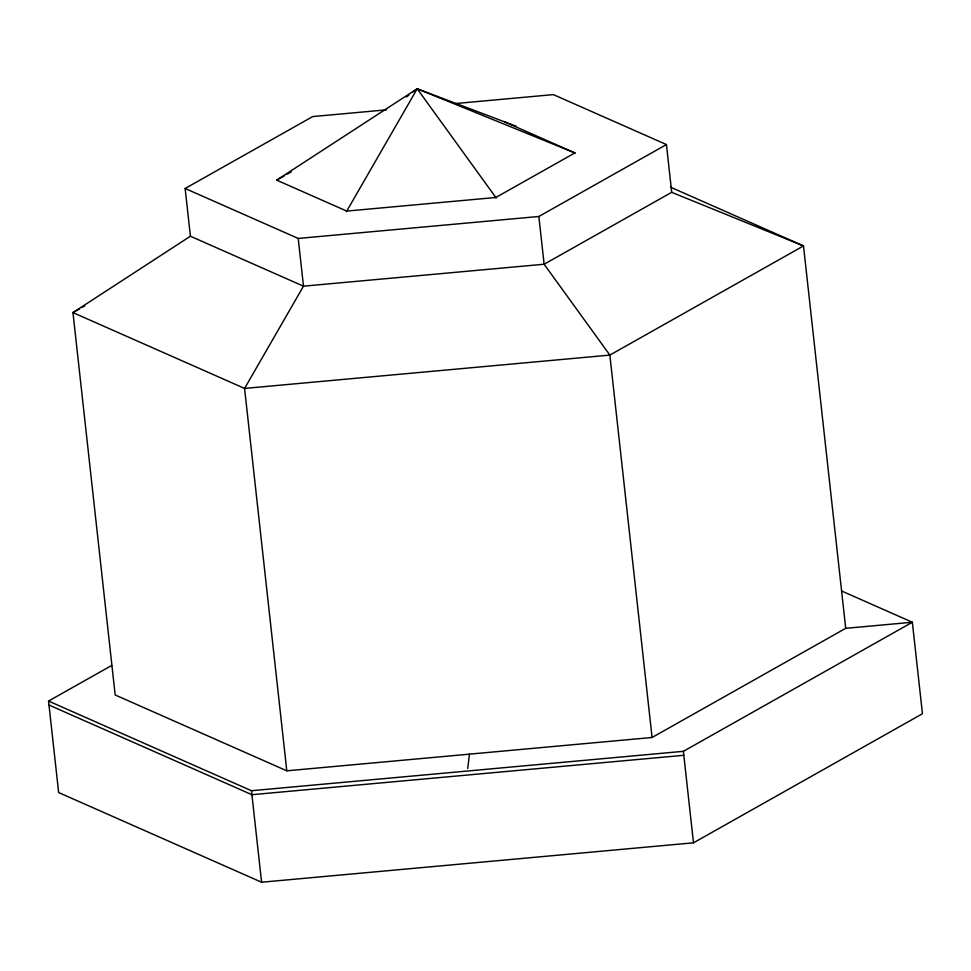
<?xml version="1.0" encoding="UTF-8"?>
<svg xmlns="http://www.w3.org/2000/svg" width="971" height="971" viewBox="0 0 971 971"><rect width="100%" height="100%" fill="white"/><g stroke="black" fill="none" stroke-linecap="round" stroke-linejoin="round"><path stroke-width="1.46" d="M467.731 768.462L469.442 754.151M346.416 211.666L417.202 88.774L516.208 126.279M406.448 96.966L408.84 95.146M412.42 92.415L417.202 88.774L575.208 153.066M845.717 628.322L803.503 245.93L671.701 192.319L544.124 264.233L303.486 286.178L190.413 236.22L72.959 312.589L115.173 694.969L286.797 770.816L652.075 737.487L845.717 628.322L912.352 622.241L922.45 713.746L693.476 842.816L261.587 882.226L58.648 792.554L48.55 701.05L111.714 665.451M276.565 180.205L417.202 88.774L496.193 197.975M190.413 236.22L185.145 188.483L312.723 116.569L386.422 109.844M284.6 175.678L276.686 180.133L346.744 211.083L495.841 197.477L574.881 152.92L504.835 121.97M287.234 174.185L291.179 171.964M79.549 308.875L72.959 312.589L244.583 388.424L609.861 355.095L803.503 245.93L670.633 187.221M82.183 307.394L84.817 305.901M185.145 188.483L298.218 238.441L538.856 216.484L666.434 144.57L671.701 192.319M48.55 701.05L251.477 790.722L683.378 751.323L912.352 622.241L841.942 591.133M455.605 103.533L553.361 94.612L666.434 144.57M683.815 755.292L251.914 794.703L48.987 705.031M683.378 751.323L693.476 842.816M652.075 737.487L609.861 355.095L544.124 264.233L538.856 216.484M298.218 238.441L303.486 286.178L244.583 388.424L286.797 770.816M251.477 790.722L261.587 882.226"/></g></svg>
